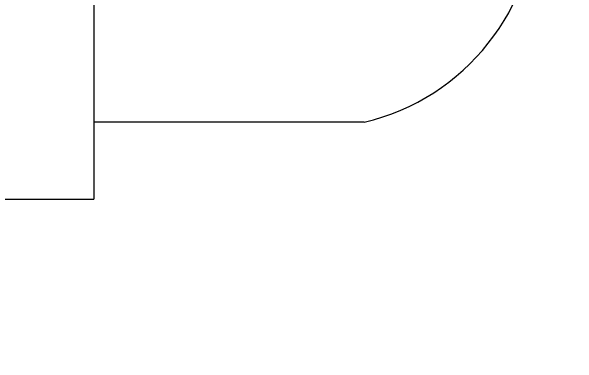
# Model space of a CAD drawing. Extents: x 283.12 to 290.32, y 132.6 to 140.16.
# Drawn here: x 284.44 to 286.17, y 135.665 to 136.742 of the extents above; entities that cross this region are included whole.
import ezdxf

# ---------------------------------------------------------------- set-up
doc = ezdxf.new("R2010")
doc.units = 0
doc.header["$MEASUREMENT"] = 0
doc.layers.add('DETALHES', color=4, linetype='CONTINUOUS')
doc.styles.add('ROMANS', font='romans.shx', dxfattribs={"height": 0.12})
doc.dimstyles.new('TEXTO', dxfattribs={"dimtxt": 0.1, "dimasz": 0.1, "dimexe": 0.1, "dimexo": 0.3, "dimgap": 0.05, "dimtad": 1, "dimdec": 4, "dimtxsty": 'ROMANS', "dimcen": 2.5, "dimclrd": 1, "dimclre": 1, "dimclrt": 3, "dimazin": 3, "dimtfac": 1, "dimtdec": 4, "dimtmove": 0, "dimatfit": 3, "dimtvp": 1, "dimtolj": 1, "dimtzin": 0})

msp = doc.modelspace()

# ---------------------------------------------------------------- linework, layer by layer
at = {"layer": 'DETALHES', "color": 3}
for p, q in [((284.69203, 136.77499), (284.69203, 136.16798)), ((285.51796, 136.40298), (284.69203, 136.40298)), ((283.90424, 136.16798), (284.69203, 136.16798))]:
    msp.add_line(p, q, dxfattribs=at)
msp.add_arc((285.36119, 137.06798), 0.68322, 283.26503, 76.73497, dxfattribs=at)

# ---------------------------------------------------------------- leaders
at = {"layer": 'DETALHES', "color": 1, "annotation_type": 0, "has_hookline": 1, "hookline_direction": 1, "text_width": 1.74762}
msp.add_leader([(288.18608, 136.55209), (287.93476, 135.43317), (287.83476, 135.43317)], dimstyle='TEXTO', dxfattribs=at)

doc.saveas('drawing.dxf')
